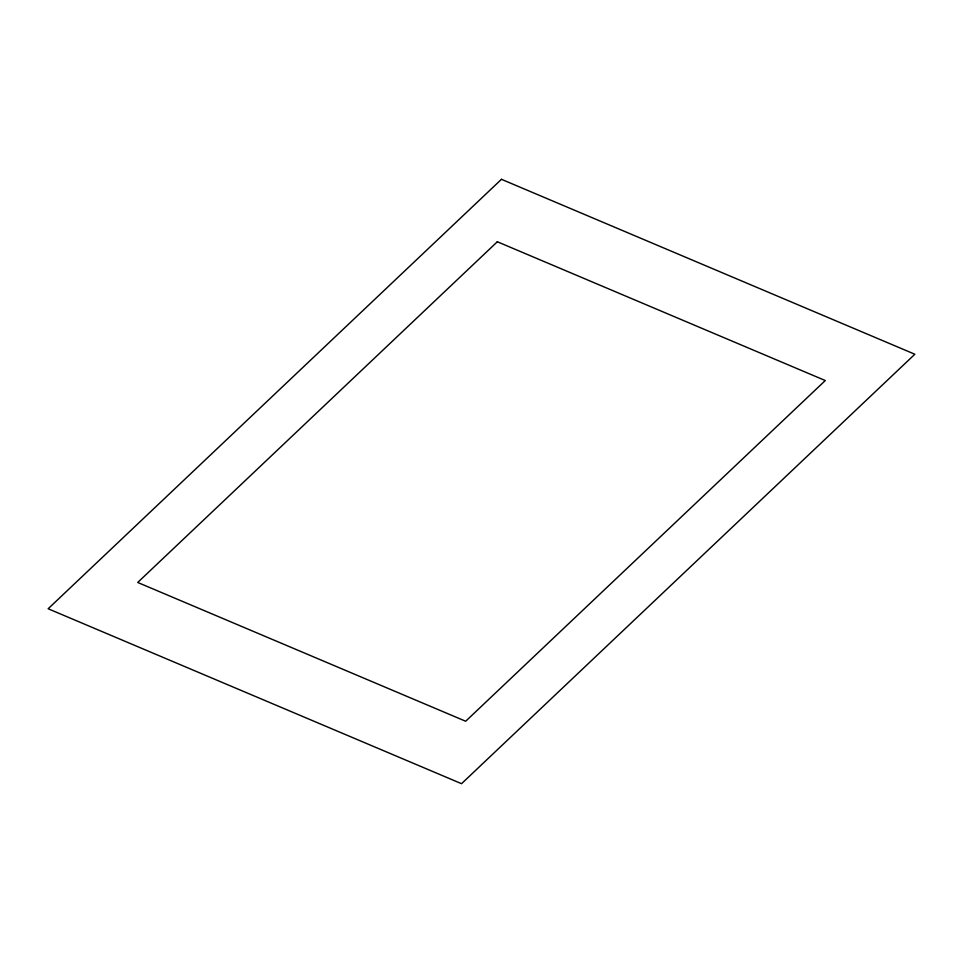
<?xml version="1.0" encoding="UTF-8"?>
<svg xmlns="http://www.w3.org/2000/svg" width="963" height="963" viewBox="0 0 963 963"><rect width="100%" height="100%" fill="white"/><g stroke="black" fill="none" stroke-linecap="round" stroke-linejoin="round"><path stroke-width="1.44" d="M501.458 179.311L48.15 608.76L461.542 783.689L914.85 354.24L501.458 179.311M497.329 241.761L137.709 582.459L465.671 721.239L825.291 380.541L497.329 241.761"/></g></svg>
